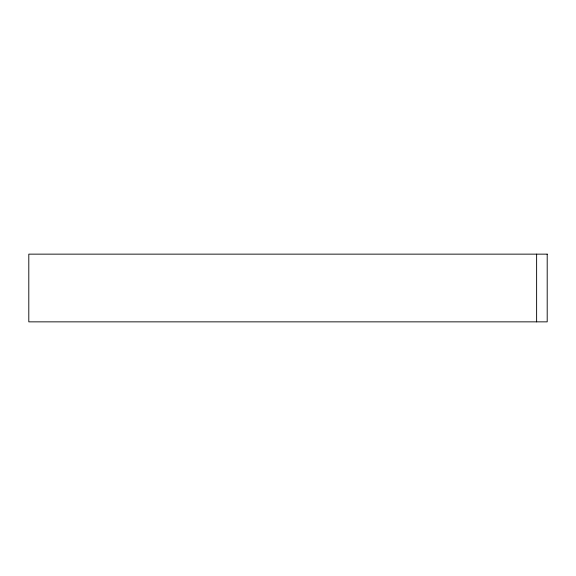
<?xml version="1.0" encoding="UTF-8"?>
<svg xmlns="http://www.w3.org/2000/svg" width="576" height="576" viewBox="0 0 576 576"><rect width="100%" height="100%" fill="white"/><g stroke="black" fill="none" stroke-linecap="round" stroke-linejoin="round"><path stroke-width="0.86" d="M536.623 254.146L536.623 321.854M547.2 254.146L28.8 254.146L28.8 321.854L547.2 321.854L547.2 254.146"/></g></svg>
